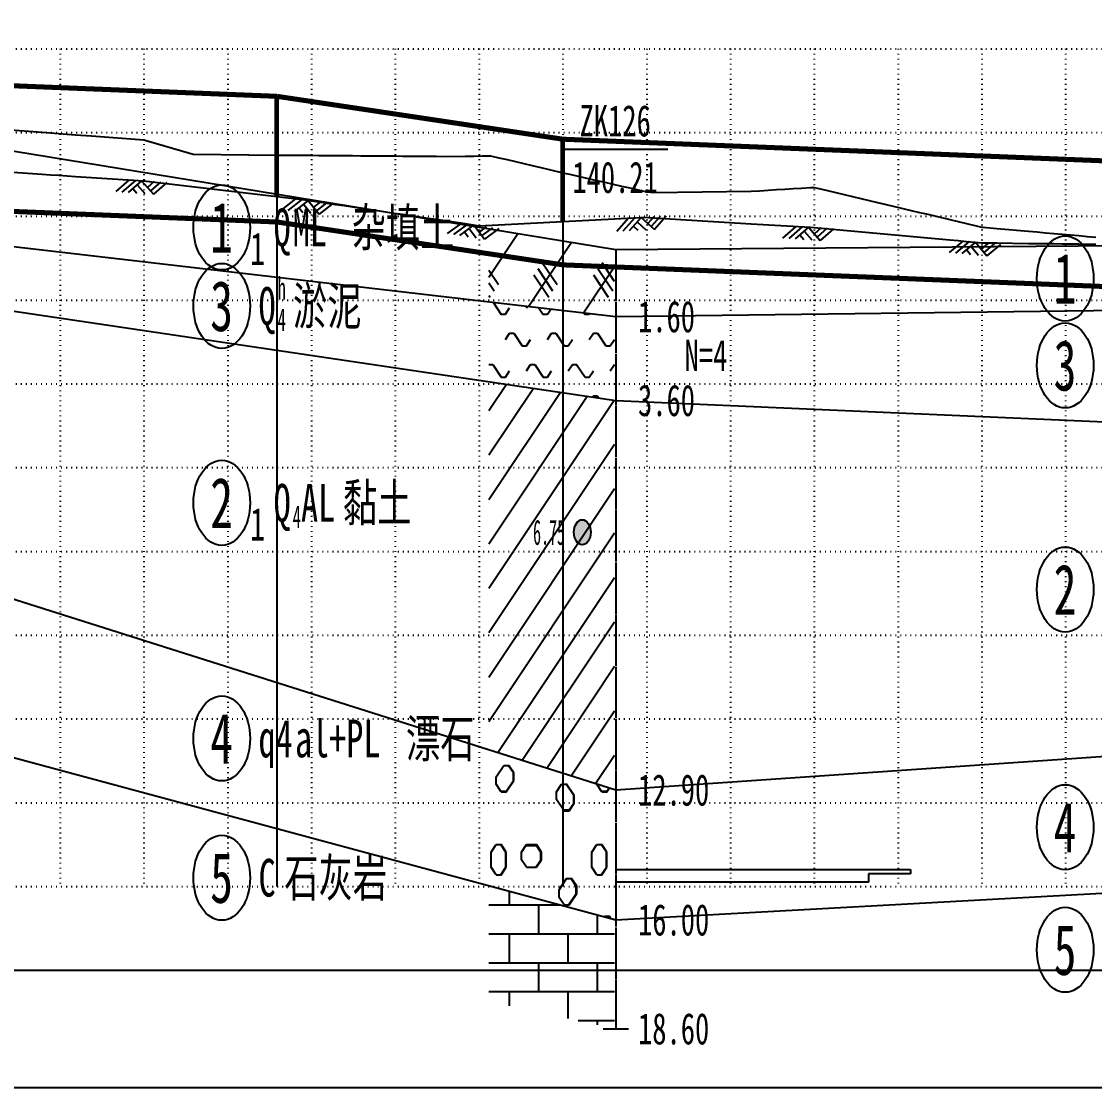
# Model space of a CAD drawing. Extents: x 529262 to 576451, y 2694391 to 2717535.
# Drawn here: x 571741.7 to 571869.7, y 2707111.4 to 2707238.6 of the extents above; entities that cross this region are included whole.
import ezdxf

# ---------------------------------------------------------------- set-up
doc = ezdxf.new("R2010")
doc.units = 0
doc.linetypes.add('DOT', pattern=[6.35, 0, -6.35])
doc.linetypes.add('sx', pattern=[10, 5, 0, 5, 0])
for name, color, linetype in [('GiCAD_PouMian', 7, 'Continuous'), ('GICAD_QUYANG', 7, 'Continuous'), ('GPSCOMMON', 7, 'Continuous'), ('地质-原位曲线', 7, 'Continuous'), ('地质-地层符号', 3, 'Continuous'), ('地质-地层线', 7, 'Continuous'), ('地质-地面线', 7, 'Continuous'), ('地质-填充花纹', 4, 'Continuous'), ('地质-文字', 7, 'Continuous'), ('地质-标贯', 7, 'Continuous'), ('地质-钻孔', 7, 'Continuous'), ('纵断_分栏线', 5, 'Continuous'), ('纵断_地面线', 3, 'Continuous'), ('纵断_标注', 2, 'Continuous'), ('纵断_标注_节点', 2, 'Continuous'), ('纵断_设计线', 1, 'Continuous'), ('纵断_高程网格', 8, 'DOT')]:
    doc.layers.add(name, color=color, linetype=linetype)
doc.layers.add('纵断雨水井', color=7, linetype='Continuous', lineweight=60)
doc.layers.add('纵断雨水管', color=152, linetype='Continuous', lineweight=60)
doc.styles.add('LZ_FONTS_FS', font='', dxfattribs={"width": 0.7})
doc.styles.add('地层编号', font='', dxfattribs={"width": 0.7, "height": 4})
doc.styles.add('层底标注', font='', dxfattribs={"width": 0.7, "height": 2.5})
doc.styles.add('岩土名称', font='', dxfattribs={"width": 0.7, "height": 3})
doc.styles.add('时代', font='', dxfattribs={"width": 0.7, "height": 3})
doc.styles.add('标贯动探', font='', dxfattribs={"width": 0.7, "height": 2.5})
doc.styles.add('钻孔标注', font='', dxfattribs={"width": 0.7, "height": 2.5})
doc.styles.get('LZ_FONTS_FS').set_extended_font_data('FangSong_GB2312')
doc.styles.get('地层编号').set_extended_font_data('FangSong_GB2312')
doc.styles.get('层底标注').set_extended_font_data('FangSong_GB2312')
doc.styles.get('岩土名称').set_extended_font_data('FangSong_GB2312')
doc.styles.get('时代').set_extended_font_data('FangSong_GB2312')
doc.styles.get('标贯动探').set_extended_font_data('FangSong_GB2312')
doc.styles.get('钻孔标注').set_extended_font_data('FangSong_GB2312')
doc.linetypes.add('bzhjcx', pattern='A,0.001,[2,XX1.shx,S=1,R=0,X=1,Y=0],-2', length=2.001)

# ---------------------------------------------------------------- blocks, each defined once
blk = doc.blocks.new('VSDesignLineBlock')
at = {"color": 0, "linetype": 'Continuous'}
for p, q in [((-1.5, 0), (-3, -1.5)), ((-0.75, 0), (-2.25, -1.5)), ((0, 0), (-1.5, -1.5)), ((0, 0), (1.5, -1.5)), ((1.5, 0), (0.75, -0.75)), ((2.25, 0), (1.125, -1.125)), ((3, 0), (1.5, -1.5)), ((-0.9797838651065831, -0.9797838651065831), (-0.4595677302149852, -1.5)), ((-0.5021806110835314, -0.5021806110835314), (0.4956387778329372, -1.5))]:
    blk.add_line(p, q, dxfattribs=at)
blk = doc.blocks.new('A$C08401F54')
at = {"layer": 'GiCAD_PouMian'}
h = blk.add_hatch(color=8, dxfattribs=at)
edge = h.paths.add_edge_path()
edge.add_arc((252.3144302368164, -45.38335164388036), 1, 0, 360)
at = {"layer": 'GICAD_QUYANG', "color": 8}
blk.add_circle((252.3144302368164, -45.38335164388036), 1, dxfattribs=at)
at = {"layer": '地质-原位曲线', "color": 8, "linetype": 'Continuous'}
for p, q in [((256.4644640493648, -72.21670719032136), (291.4644640493648, -72.21670719032136)), ((291.4644640493648, -72.55008121375886), (286.4644640493648, -72.54995914344636)), ((286.4644640493648, -72.54995914344636), (286.4644640493648, -72.88333316688386)), ((291.4644640493648, -72.21670719032136), (291.4644640493648, -72.55008121375886)), ((286.4644640493648, -73.21670719032136), (256.4644640493648, -73.21670719032136)), ((286.4644640493648, -72.88333316688386), (286.4644640493648, -73.21670719032136))]:
    blk.add_line(p, q, dxfattribs=at)
at = {"layer": '地质-地层符号', "color": 8, "linetype": 'Continuous'}
for centre in [(209.2907356880808, -21.12169394890475), (309.9473328255319, -25.18836341301608), (209.2907356880808, -27.37169394890475), (309.9473328255319, -32.10503111282992), (209.2907356880808, -43.03836027781176), (309.9473328255319, -49.93836442629504), (209.2907356880808, -61.78836027781176), (309.9473328255319, -68.85503133138036), (209.2907356880808, -72.87169456481934), (309.9473328255319, -78.60503196716309)]:
    blk.add_ellipse(centre, major_axis=(0, 3.383783783783784), ratio=1, dxfattribs=at)
at = {"layer": '地质-地层线', "color": 8}
for p, q in [((161.4994735717773, -20.86003621419286), (256.3144302368164, -28.2166850566864)), ((161.4994735717773, -25.52670319875097), (256.3144302368164, -34.88335132598877)), ((256.3144302368164, -28.2166850566864), (362.8126678466797, -27.32671101888036)), ((256.3144302368164, -34.88335132598877), (362.8126678466797, -37.99337704976415)), ((161.4994735717773, -45.86003621419286), (256.3144302368164, -65.88335037231445)), ((256.3144302368164, -65.88335037231445), (362.8126678466797, -60.99337895711278))]:
    blk.add_line(p, q, dxfattribs=at)
at = {"layer": '地质-地层线', "color": 8, "linetype": 'bzhjcx'}
for p, q in [((161.4994735717773, -59.19336954752612), (256.3144302368164, -76.21668497721362)), ((256.3144302368164, -76.21668497721362), (362.8126678466797, -72.32671101888036))]:
    blk.add_line(p, q, dxfattribs=at)
at = {"layer": '地质-地面线', "color": 8, "linetype": 'Continuous'}
for p, q in [((161.4994735717773, -12.52670542399096), (256.3144302368164, -22.88334910074877)), ((256.3144302368164, -22.88334910074877), (362.8126678466797, -22.32670847574877))]:
    blk.add_line(p, q, dxfattribs=at)
at = {"layer": '地质-填充花纹', "color": 8, "linetype": 'Continuous'}
for p, q in [((241.1644302308562, -25.083330378754), (244.6396486369156, -21.60811197269459)), ((245.9094602003138, -27.40936822116169), (251.0144017639834, -22.30442665749206)), ((242.3012031037731, -25.69655750583752), (241.1644302308562, -24.55978463292058)), ((248.8012031037727, -26.19655750583706), (247.0334361508062, -24.42879055287062)), ((249.3012031037729, -25.69655750583706), (247.5334361508064, -23.92879055287062)), ((252.4713908348303, -27.91850539851112), (256.1644302308562, -24.22546600248506)), ((255.9433387275037, -26.19655750583706), (254.1755717745373, -24.42879055287062)), ((256.1644302308559, -25.41764900918929), (254.6755717745375, -23.92879055287085)), ((241.8012031037729, -26.19655750583729), (241.1644302308559, -25.55978463292035)), ((248.3012031037729, -26.69655750583729), (246.5334361508064, -24.92879055287085)), ((255.4433387275037, -26.69655750583706), (253.6755717745373, -24.92879055287062)), ((241.3012031037729, -26.69655750583729), (241.1644302308557, -26.55978463292013)), ((241.6757384410871, -27.08087569872669), (242.6370415361603, -28.04217879379985)), ((242.6446398306148, -28.03457828407136), (243.1446398306148, -28.03457828407136)), ((243.1446885865489, -28.03453112451166), (243.6446887412733, -27.53453096978728)), ((245.6446887195802, -27.53453112451189), (245.779903841197, -27.39931600289515)), ((247.0962959205608, -27.50145425837241), (247.6370310625891, -28.04218940040073)), ((247.6446398306148, -28.03457828407136), (248.1446398306148, -28.03457828407136)), ((248.1446887195802, -28.03453112451189), (248.5638952308016, -27.61532461329057)), ((252.5168534000343, -27.92203281801812), (252.6370205890187, -28.04220000700252)), ((252.6446398306148, -28.03457828407136), (253.1446398306148, -28.03457828407136)), ((253.1446888526114, -28.03453112451211), (253.2038810035967, -27.97533897352673)), ((243.1446886530648, -30.03453119102733), (243.6446888077892, -29.53453103630295)), ((243.6446398306148, -29.53457828407136), (244.1446398306148, -29.53457828407136)), ((244.137041293227, -29.54217855086654), (245.1370416026759, -30.54217886031552)), ((248.1446887860955, -30.03453119102778), (248.6446889408198, -29.53453103630341)), ((248.6446398306148, -29.53457828407136), (249.1446398306148, -29.53457828407136)), ((249.1370308196558, -29.54218915746742), (250.1370311291048, -30.5421894669164)), ((253.144688919127, -30.03453119102733), (253.6446890738514, -29.53453103630295)), ((253.6446398306148, -29.53457828407136), (254.1446398306148, -29.53457828407136)), ((254.1370203460854, -29.54219976406921), (255.1370206555343, -30.54220007351819)), ((245.1446398306148, -30.53457828407136), (245.6446398306148, -30.53457828407136)), ((245.6446886530648, -30.53453119102733), (246.1446888077892, -30.03453103630295)), ((250.1446398306148, -30.53457828407136), (250.6446398306148, -30.53457828407136)), ((250.6446887860959, -30.53453119102755), (251.1446889408203, -30.03453103630318)), ((255.1446398306148, -30.53457828407136), (255.6446398306148, -30.53457828407136)), ((255.644688919127, -30.53453119102755), (256.1446890738514, -30.03453103630318)), ((241.1644302308559, -32.03457828407136), (241.6446398306148, -32.03457828407136)), ((241.6370518333129, -32.04216801078019), (242.6370521427618, -33.04216832022917)), ((245.64468871958, -32.53453125754322), (246.1446888743044, -32.03453110281885)), ((246.1446398306148, -32.03457828407136), (246.6446398306148, -32.03457828407136)), ((246.6370413597426, -32.04217861738221), (247.6370416691916, -33.04217892683118)), ((250.6446888526116, -32.53453125754277), (251.144689007336, -32.03453110281839)), ((251.1446398306148, -32.03457828407136), (251.6446398306148, -32.03457828407136)), ((251.6370308861715, -32.04218922398309), (252.6370311956205, -33.04218953343207)), ((255.6446889856427, -32.53453125754299), (256.1446891403671, -32.03453110281862)), ((256.1446398306148, -32.03457828407136), (256.1644302308559, -32.03457828407136)), ((242.6446398306148, -33.03457828407136), (243.1446398306148, -33.03457828407136)), ((243.1446885865494, -33.03453125754277), (243.6446887412737, -32.53453110281839)), ((247.6446398306148, -33.03457828407136), (248.1446398306148, -33.03457828407136)), ((248.1446887195805, -33.03453125754299), (248.6446888743048, -32.53453110281862)), ((252.6446398306148, -33.03457828407136), (253.1446398306148, -33.03457828407136)), ((253.1446888526116, -33.03453125754299), (253.644689007336, -32.53453110281862)), ((241.1644302308562, -35.68993209655218), (243.2593306639099, -33.5950316634985)), ((241.1644302308562, -39.22546600248506), (246.4773044557819, -33.91259177755933)), ((241.1644302308562, -42.76099990841772), (249.6952782476537, -34.23015189161993)), ((241.1644302308562, -46.29653381435037), (252.9132520395256, -34.54771200568098)), ((241.1644302308562, -49.83206772028325), (256.1312258313981, -34.86527211974135)), ((253.5669947789372, -34.61222546424847), (253.6446890738516, -34.53453116933406)), ((253.6446398306148, -34.53457828407136), (254.1446398306148, -34.53457828407136)), ((254.1370309526872, -34.54218929049875), (254.2771472840482, -34.68230562185977)), ((241.1644302308562, -53.36760162621613), (256.1644302308559, -38.36760162621613)), ((241.1644302308562, -56.90313553214855), (256.1644302308562, -41.90313553214878)), ((241.1644302308562, -60.43866943808143), (256.1644302308562, -45.43866943808143)), ((242.2297329037583, -62.90890067111218), (256.1644302308562, -48.97420334401431)), ((245.148807630989, -63.52535984981387), (256.1644302308562, -52.50973724994697)), ((248.0678823582202, -64.14181902851556), (256.1644302308559, -56.04527115588007)), ((250.9869570854514, -64.75827820721724), (256.1644302308562, -59.5808050618125)), ((253.9060318126824, -65.3747373859187), (256.1644302308562, -63.11633896774515)), ((242.0447272323051, -64.83449390484839), (242.9447273344399, -63.93449380271363)), ((242.9447126794116, -63.9345092976555), (243.5447127032535, -63.9345092976555)), ((244.0846967663529, -64.53452443994206), (243.4846967689737, -63.93452444256286)), ((244.1446967687368, -64.53452443994183), (243.5446967713576, -63.93452444256263)), ((242.0447126436488, -65.43450935726014), (242.0447126436488, -64.83450933341828)), ((244.0847127247112, -65.13450934533921), (244.0847127247112, -64.53450932149735)), ((244.1447127270953, -65.13450934533921), (244.1447127270953, -64.53450932149735)), ((242.6446967091326, -66.03452449954693), (242.0446967117534, -65.43452450216773)), ((243.1847272776049, -66.0344939525321), (244.0847273797397, -65.13449385039735)), ((243.2447272799889, -66.03449395253233), (244.1447273821236, -65.13449385039758)), ((249.244696866404, -66.0345244995467), (249.8446968637832, -65.4345245021675)), ((249.844712953593, -65.43450935726014), (250.4447129774348, -65.43450935726014)), ((251.2847294036692, -66.33455696767055), (250.3847293015344, -65.4345568655358)), ((251.3447294060529, -66.3345569676701), (250.4447293039182, -65.43455686553534)), ((254.6446970809804, -66.03452449954648), (254.0446970836012, -65.43452450216728)), ((254.044713120486, -65.43450935726014), (254.044713120486, -65.40402453102433)), ((255.1847276494525, -66.03449395253256), (255.5064937432444, -65.71272785874066)), ((255.2447276518371, -66.0344939525321), (255.5560320860391, -65.72318951833017)), ((242.6447126674907, -65.97450937871781), (243.2447126913326, -65.97450937871781)), ((242.6447126674907, -66.034509381102), (243.2447126913326, -66.034509381102)), ((249.2447129297511, -66.63450940494386), (249.2447129297511, -66.034509381102)), ((251.2847130108134, -66.93450941686478), (251.2847130108134, -66.33450939302293)), ((251.3447130131976, -66.93450941686478), (251.3447130131976, -66.33450939302293)), ((254.6447131443279, -65.97450937871781), (255.2447131681697, -65.97450937871781)), ((254.6447131443279, -66.034509381102), (255.2447131681697, -66.034509381102)), ((250.1447293583699, -67.5345570153545), (249.2447292562351, -66.63455691321974)), ((250.6846969236244, -67.53452455915135), (251.2846969210036, -66.93452456177215)), ((250.7446969260088, -67.53452455915112), (251.344696923388, -66.93452456177192)), ((250.1447129655139, -67.47450943832246), (250.7447129893558, -67.47450943832246)), ((250.1447129655139, -67.53450944070664), (250.7447129893558, -67.53450944070664)), ((241.4446966614489, -70.83452469028134), (242.0446966588281, -70.23452469290214)), ((241.444712619807, -72.03450961952058), (241.444712619807, -70.83450957183686)), ((242.0447126436488, -70.234509547995), (242.6447126674907, -70.234509547995)), ((243.1846967305901, -70.83452469028157), (242.5846967332109, -70.23452469290237)), ((243.2446967329743, -70.8345246902818), (242.6446967355951, -70.2345246929026)), ((243.1847126889484, -72.03450961952058), (243.1847126889484, -70.83450957183686)), ((243.2447126913326, -72.03450961952058), (243.2447126913326, -70.83450957183686)), ((245.0446966995112, -70.83452469028134), (245.6446966968904, -70.23452469290214)), ((245.0447127628581, -71.43450959567872), (245.0447127628581, -70.83450957183686)), ((245.6447127867, -70.234509547995), (246.8447128343837, -70.234509547995)), ((245.6447127867, -70.29450955037919), (246.8447128343837, -70.29450955037919)), ((247.384696792494, -70.83452469028134), (246.7846967951148, -70.23452469290214)), ((247.4446967948779, -70.83452469028111), (246.8446967974987, -70.23452469290191)), ((247.3847128558414, -71.43450959567872), (247.3847128558414, -70.83450957183686)), ((247.4447128582256, -71.43450959567872), (247.4447128582256, -70.83450957183686)), ((253.444697033297, -70.83452469028157), (254.0446970306762, -70.23452469290237)), ((253.4447130966441, -72.03450961952058), (253.4447130966441, -70.83450957183686)), ((254.044713120486, -70.234509547995), (254.6447131443279, -70.234509547995)), ((255.1846971024381, -70.83452469028134), (254.5846971050589, -70.23452469290214)), ((255.2446971048221, -70.83452469028111), (254.6446971074429, -70.23452469290191)), ((255.1847131657855, -72.03450961952058), (255.1847131657855, -70.83450957183686)), ((255.2447131681697, -72.03450961952058), (255.2447131681697, -70.83450957183686)), ((245.6446967233526, -72.03452473796506), (245.0446967259734, -71.43452474058586)), ((246.7846967686528, -72.03452473796483), (247.384696766032, -71.43452474058563)), ((246.844696771037, -72.03452473796506), (247.4446967684162, -71.43452474058586)), ((242.0446966852905, -72.63452476180714), (241.4446966879113, -72.03452476442794)), ((242.5846967067487, -72.63452476180669), (243.1846967041279, -72.03452476442749)), ((242.6446967091324, -72.63452476180714), (243.2446967065116, -72.03452476442794)), ((245.6447127867, -72.03450961952058), (246.8447128343837, -72.03450961952058)), ((254.0446970571384, -72.63452476180692), (253.4446970597592, -72.03452476442772)), ((254.5846970785965, -72.63452476180714), (255.1846970759757, -72.03452476442794)), ((254.6446970809807, -72.63452476180737), (255.2446970783599, -72.03452476442817)), ((242.0447126436488, -72.63450964336243), (242.6447126674907, -72.63450964336243)), ((249.5447272132071, -73.83449436961928), (250.4447273153419, -72.93449426748452)), ((250.3847129750507, -72.93450965528336), (250.9847129988925, -72.93450965528336)), ((250.4447129774348, -72.93450965528336), (251.0447130012767, -72.93450965528336)), ((251.5846969593867, -73.53452469258059), (250.9846969620075, -72.93452469520139)), ((251.6446969617709, -73.53452469258059), (251.0446969643917, -72.93452469520139)), ((254.044713120486, -72.63450964336243), (254.6447131443279, -72.63450964336243)), ((243.6446398306148, -75.03457828407113), (243.6446398306148, -73.9419189898731)), ((249.5447129416721, -74.43450971488801), (249.5447129416721, -73.83450969104615)), ((250.6847272585069, -75.03449441730277), (251.5847273606416, -74.13449431516801)), ((250.7447272608911, -75.03449441730277), (251.6447273630258, -74.13449431516801)), ((251.5847130227344, -74.13450970296708), (251.5847130227344, -73.53450967912522)), ((251.6447130251186, -74.13450970296708), (251.6447130251186, -73.53450967912522)), ((241.1644302308559, -75.03457828407159), (249.7304369279541, -75.03457828407159)), ((247.1446398306148, -77.33457828407154), (247.1446398306148, -75.03457828407159)), ((250.1446969021667, -75.03452475218569), (249.5446969047875, -74.43452475480649)), ((250.1447129655139, -75.03450973872987), (250.7447129893558, -75.03450973872987)), ((254.1446398306148, -77.33457828407154), (254.1446398306148, -75.82711535866133)), ((254.9139776737786, -75.96524420707101), (254.9447274941563, -75.93449438669336)), ((254.9447131562488, -75.93450977449265), (255.5447131800906, -75.93450977449265)), ((255.6470307179595, -76.09685839154872), (255.4846971408217, -75.9345248144109)), ((255.7201606524311, -76.10998832363612), (255.5446971432057, -75.93452481441068)), ((241.1644302308559, -77.33457828407154), (256.1644302308559, -77.33457828407154)), ((243.6446398306148, -79.63457828407104), (243.6446398306148, -77.33457828407109)), ((250.6446398306148, -79.6345782840715), (250.6446398306148, -77.33457828407154)), ((241.1644302308559, -79.6345782840715), (256.1644302308559, -79.6345782840715)), ((247.1446398306148, -81.93457828407145), (247.1446398306148, -79.6345782840715)), ((254.1446398306148, -81.93457828407145), (254.1446398306148, -79.6345782840715)), ((241.1644302308559, -81.93457828407145), (256.1644302308559, -81.93457828407145)), ((243.6446398306148, -83.05400858068856), (243.6446398306148, -81.934578284071)), ((250.6446398306148, -84.06471277805508), (250.6446398306148, -81.93457828407145)), ((251.8211052546353, -84.2345782840714), (256.1644302308559, -84.2345782840714)), ((254.1446398306148, -84.57006487673834), (254.1446398306148, -84.2345782840714))]:
    blk.add_line(p, q, dxfattribs=at)
at = {"layer": '地质-钻孔', "color": 8, "linetype": 'Continuous'}
for p, q in [((250.1252306509273, -14.88333316688386), (262.5036486196773, -14.88333316688386)), ((254.8144302368164, -84.88335291544604), (257.8144302368164, -84.88335291544604))]:
    blk.add_line(p, q, dxfattribs=at)
at = {"layer": '地质-钻孔', "color": 8, "linetype": 'sx'}
blk.add_line((256.3144302368164, -22.88335164388036), (256.3144302368164, -84.88335291544604), dxfattribs=at)
at = {"layer": 'GICAD_QUYANG', "color": 8, "linetype": 'Continuous', "style": 'LZ_FONTS_FS', "width": 0.699999988079071}
blk.add_text('6.75', height=2, dxfattribs=at).set_placement((246.4398356982058, -46.38335165388025))
at = {"layer": '地质-地层符号', "color": 8, "linetype": 'Continuous'}
for s, height, style, p in [('1', 4, '地层编号', (207.9069519042969, -23.12169394890475)), ('Q', 3, '时代', (215.4734383907833, -22.62169394890475)), ('ML', 3, '时代', (217.7491140694392, -22.62169394890475)), ('杂填土', 3, '岩土名称', (224.7761412945308, -22.62169394890475)), ('1', 2.6, '地层编号', (212.6745194718644, -24.12169394890475)), ('1', 4, '地层编号', (308.563549041748, -27.18836341301608)), ('3', 4, '地层编号', (207.9069519042969, -29.37169394890475)), ('淤泥', 3, '岩土名称', (217.7880329415605, -28.87169394890475)), ('Q', 3, '时代', (213.6745194718644, -28.87169394890475)), ('3', 4, '地层编号', (308.563549041748, -34.10503111282992)), ('2', 4, '地层编号', (207.9069519042969, -45.03836027781176)), ('Q', 3, '时代', (215.4734383907833, -44.53836027781176)), ('AL', 3, '时代', (218.7454383937634, -44.53836027781176)), ('黏土', 3, '岩土名称', (223.7383033123531, -44.53836027781176)), ('1', 2.6, '地层编号', (212.6745194718644, -46.03836027781176)), ('2', 4, '地层编号', (308.563549041748, -51.93836442629504)), ('4', 4, '地层编号', (207.9069519042969, -63.78836027781176)), ('q4', 3, '时代', (213.6745194718644, -63.28836027781176)), ('al+PL', 3, '时代', (218.0258708261961, -63.28836027781176)), ('漂石', 3, '岩土名称', (231.2799252793595, -63.28836027781176)), ('4', 4, '地层编号', (308.563549041748, -70.85503133138036)), ('5', 4, '地层编号', (207.9069519042969, -74.87169456481934)), ('C', 3, '时代', (213.6745194718644, -74.37169456481934)), ('石灰岩', 3, '岩土名称', (216.7501951978013, -74.37169456481934)), ('5', 4, '地层编号', (308.563549041748, -80.60503196716309))]:
    blk.add_text(s, height=height, dxfattribs=dict(at, style=style)).set_placement(p)
at = {"layer": '地质-地层符号', "color": 8, "linetype": 'Continuous', "style": '时代', "width": 0.8}
for s, p in [('h', (215.9501951475402, -26.87169394890475)), ('4', (215.9501951475402, -29.37169394890475)), ('4', (217.749114066459, -45.03836027781176))]:
    blk.add_text(s, height=1.8, dxfattribs=at).set_placement(p)
at = {"layer": '地质-文字', "color": 8, "linetype": 'Continuous', "style": '层底标注'}
for s, p in [('1.60', (258.9644302427769, -29.4666850566864)), ('3.60', (258.9644302427769, -36.13335132598877)), ('12.90', (258.9644302427769, -67.13335037231445)), ('16.00', (258.9644302427769, -77.46668497721362)), ('18.60', (258.9644302427769, -86.13335291544604))]:
    blk.add_text(s, height=2.5, dxfattribs=at).set_placement(p)
at = {"layer": '地质-标贯', "color": 8, "linetype": 'Continuous', "style": '标贯动探'}
blk.add_text('N=4', height=2.5, dxfattribs=at).set_placement((264.5144300460815, -32.55001783370972))
at = {"layer": '地质-钻孔', "color": 8, "linetype": 'Continuous', "style": '钻孔标注'}
for s, p in [('ZK126', (251.990105912492, -13.88334910074877)), ('140.21', (251.1252410476272, -18.38334910074877))]:
    blk.add_text(s, height=2.5, dxfattribs=at).set_placement(p)

msp = doc.modelspace()

# ---------------------------------------------------------------- linework, layer by layer
for p in [(571772.1458755183, 2707229.675896768), (571806.2693094314, 2707224.555896768)]:
    msp.add_point(p)
at = {"layer": '纵断_分栏线'}
for p, q in [((571556.2693094312, 2707125.360896768), (573725.2192240072, 2707125.360896768)), ((571556.2693094312, 2707111.360896768), (573725.2192240072, 2707111.360896768))]:
    msp.add_line(p, q, dxfattribs=at)
at = {"layer": '纵断_地面线'}
msp.add_lwpolyline([(571736.5193094312, 2707225.945896768), (571744.1043094314, 2707225.385896768), (571745.104309431, 2707225.310896768), (571746.1043094313, 2707225.235896768), (571747.1043094312, 2707225.160896768), (571748.104309431, 2707225.085896768), (571749.996309431, 2707224.945896768), (571756.2693094311, 2707224.480896768), (571762.1313094313, 2707222.750896768), (571772.1458755183, 2707222.671017216), (571773.1458755182, 2707222.663040879), (571774.1458755181, 2707222.655064542), (571775.1458755182, 2707222.647088205), (571776.1458755181, 2707222.639111868), (571777.1458755181, 2707222.631135531), (571778.1458755186, 2707222.623159194), (571779.1458755184, 2707222.615182857), (571780.1458755181, 2707222.607206521), (571781.1458755183, 2707222.599230184), (571782.1458755183, 2707222.591253847), (571783.1458755184, 2707222.58327751), (571784.1458755184, 2707222.575301173), (571785.1458755182, 2707222.567324836), (571786.1458755181, 2707222.559348499), (571787.1458755183, 2707222.551372163), (571788.1458755182, 2707222.543395826), (571789.1458755183, 2707222.535419489), (571790.1458755182, 2707222.527443152), (571791.1458755182, 2707222.519466815), (571792.2201175983, 2707222.510896768), (571794.592309431, 2707222.530896768), (571794.6202152487, 2707222.531354091), (571795.6202152488, 2707222.54774216), (571796.6202152487, 2707222.564130229), (571797.6202152487, 2707222.580518299), (571797.6433094309, 2707222.580896768), (571798.6202152487, 2707222.350996605), (571799.6202152489, 2707222.115661571), (571800.6202152485, 2707221.880326537), (571801.6202152485, 2707221.644991504), (571802.6202152484, 2707221.40965647), (571803.6202152487, 2707221.174321437), (571804.6202152484, 2707220.938986403), (571806.2693094314, 2707220.550896768), (571807.2693094312, 2707220.324396768), (571808.2693094314, 2707220.097896768), (571809.2693094314, 2707219.871396768), (571810.2693094314, 2707219.644896768), (571811.2693094315, 2707219.418396768), (571812.2693094313, 2707219.191896768), (571813.2693094313, 2707218.965396768), (571814.2693094313, 2707218.738896768), (571815.2693094315, 2707218.512396768), (571816.2693094311, 2707218.285896768), (571816.4718979767, 2707218.258729722), (571817.0523094314, 2707218.180896768), (571828.7498382999, 2707218.350896768), (571829.7498382998, 2707218.412317174), (571830.7498383, 2707218.473766532), (571831.7498382997, 2707218.535215889), (571832.7498382999, 2707218.596665246), (571833.7498382997, 2707218.658114604), (571834.7498383, 2707218.719563961), (571835.8293094314, 2707218.785896768), (571836.2693094311, 2707218.810896768), (571836.8293094314, 2707218.677843928), (571837.8293094313, 2707218.440249571), (571838.8293094314, 2707218.202655214), (571839.8293094311, 2707217.965060857), (571840.8293094313, 2707217.727466499), (571841.8293094314, 2707217.489872142), (571842.8293094313, 2707217.252277785), (571843.8293094314, 2707217.014683428), (571844.8293094314, 2707216.777089071), (571845.8293094315, 2707216.539494714), (571846.8293094315, 2707216.301900357), (571847.8293094311, 2707216.064306), (571848.8293094313, 2707215.826711643), (571849.8293094314, 2707215.589117285), (571850.829309431, 2707215.351522928), (571852.4310860201, 2707214.970896768), (571853.4310860201, 2707214.735896768), (571854.43108602, 2707214.495896768), (571855.4310860201, 2707214.260896768), (571856.2693094313, 2707214.060896768), (571856.4310860198, 2707214.045896768), (571858.061309431, 2707213.905896768), (571861.8522988624, 2707213.570896768), (571862.8522988622, 2707213.485896768), (571863.8522988622, 2707213.395896768), (571864.8522988623, 2707213.310896768), (571865.8522988625, 2707213.220896768), (571866.8522988625, 2707213.135896768), (571867.8522988625, 2707213.045896768), (571868.8522988621, 2707212.960896768), (571869.8522988623, 2707212.870896768)], dxfattribs=at)
at = {"layer": '纵断_标注'}
for p, q in [((571772.1458755183, 2707217.698492828), (571772.1458755183, 2707135.360896768)), ((571806.2693094314, 2707214.733396768), (571806.2693094314, 2707135.360896768))]:
    msp.add_line(p, q, dxfattribs=at)
at = {"layer": '纵断_标注_节点'}
for p in [(571772.1458755183, 2707217.698492828), (571806.2693094314, 2707214.733396768)]:
    msp.add_point(p, dxfattribs=at)
at = {"layer": '纵断_设计线'}
msp.add_lwpolyline([(571736.5195751266, 2707220.894191533), (571744.1046045684, 2707220.387890818), (571745.1046045687, 2707220.321140818), (571746.1046045686, 2707220.254390818), (571747.1046045686, 2707220.187640818), (571748.1046045684, 2707220.120890818), (571749.9963716461, 2707219.994615365), (571756.2693094311, 2707219.575896768), (571772.1458755183, 2707217.698492828), (571773.1458755182, 2707217.580242828), (571774.1458755181, 2707217.461992828), (571775.1458755182, 2707217.343742828), (571776.1458755181, 2707217.225492828), (571776.2693094311, 2707217.210896768), (571777.1458755181, 2707217.080288421), (571778.1458755186, 2707216.931288421), (571779.1458755184, 2707216.782288421), (571780.1458755181, 2707216.633288421), (571781.1458755183, 2707216.484288421), (571782.1458755183, 2707216.335288421), (571783.1458755184, 2707216.186288421), (571784.1458755184, 2707216.037288421), (571785.1458755182, 2707215.888288421), (571786.1458755181, 2707215.739288421), (571787.1458755183, 2707215.590288421), (571788.1458755182, 2707215.441288421), (571789.1458755183, 2707215.292288421), (571790.1458755182, 2707215.143288421), (571791.1458755182, 2707214.994288421), (571792.2201175983, 2707214.834226351), (571794.6202152487, 2707214.476611801), (571796.2693094311, 2707214.230896768), (571806.2693094314, 2707214.733396768), (571816.2693094311, 2707215.235896768), (571816.4718979767, 2707215.223538867), (571828.7498382999, 2707214.474584507), (571835.8294386442, 2707214.042728886), (571836.2693094311, 2707214.015896768), (571852.4310860201, 2707212.541134655), (571853.4310860201, 2707212.449884654), (571854.43108602, 2707212.358634654), (571855.4310860201, 2707212.267384654), (571856.2693094313, 2707212.190896768), (571856.4310860198, 2707212.188995893), (571858.0617250745, 2707212.169835884), (571861.8522988624, 2707212.125296642), (571862.8522988622, 2707212.113546642), (571863.8522988622, 2707212.101796642), (571864.8522988623, 2707212.090046642), (571865.8522988625, 2707212.078296642), (571866.8522988625, 2707212.066546642), (571867.8522988625, 2707212.054796642), (571868.8522988621, 2707212.043046642), (571869.8522988623, 2707212.031296642)], dxfattribs=at)
at = {"layer": '纵断_高程网格', "ltscale": 0.0787}
for p, q in [((571556.2693094312, 2707235.360896768), (573725.2192240072, 2707235.360896768)), ((571746.2693094312, 2707235.360896768), (571746.2693094312, 2707135.360896768)), ((571756.2693094312, 2707235.360896768), (571756.2693094312, 2707135.360896768)), ((571766.2693094312, 2707235.360896768), (571766.2693094312, 2707135.360896768)), ((571776.2693094312, 2707235.360896768), (571776.2693094312, 2707135.360896768)), ((571786.2693094312, 2707235.360896768), (571786.2693094312, 2707135.360896768)), ((571796.2693094312, 2707235.360896768), (571796.2693094312, 2707135.360896768)), ((571806.2693094312, 2707235.360896768), (571806.2693094312, 2707135.360896768)), ((571816.2693094312, 2707235.360896768), (571816.2693094312, 2707135.360896768)), ((571826.2693094312, 2707235.360896768), (571826.2693094312, 2707135.360896768)), ((571836.2693094312, 2707235.360896768), (571836.2693094312, 2707135.360896768)), ((571846.2693094312, 2707235.360896768), (571846.2693094312, 2707135.360896768)), ((571856.2693094312, 2707235.360896768), (571856.2693094312, 2707135.360896768)), ((571866.2693094312, 2707235.360896768), (571866.2693094312, 2707135.360896768)), ((571556.2693094312, 2707225.360896768), (573725.2192240072, 2707225.360896768)), ((571556.2693094312, 2707215.360896768), (573725.2192240072, 2707215.360896768)), ((571556.2693094312, 2707205.360896768), (573725.2192240072, 2707205.360896768)), ((571556.2693094312, 2707195.360896768), (573725.2192240072, 2707195.360896768)), ((571556.2693094312, 2707185.360896768), (573725.2192240072, 2707185.360896768)), ((571556.2693094312, 2707175.360896768), (573725.2192240072, 2707175.360896768)), ((571556.2693094312, 2707165.360896768), (573725.2192240072, 2707165.360896768)), ((571556.2693094312, 2707155.360896768), (573725.2192240072, 2707155.360896768)), ((571556.2693094312, 2707145.360896768), (573725.2192240072, 2707145.360896768)), ((571556.2693094312, 2707135.360896768), (573725.2192240072, 2707135.360896768))]:
    msp.add_line(p, q, dxfattribs=at)
at = {"layer": '纵断雨水井'}
for points in [[(571772.1458755183, 2707217.698492828), (571772.1458755183, 2707229.675896768)], [(571772.1458755183, 2707217.698492828), (571772.1458755183, 2707229.675834124)], [(571806.2693094314, 2707214.733396768), (571806.2693094314, 2707224.557381681)], [(571806.2693094314, 2707214.733396768), (571806.2693094314, 2707224.555896768)]]:
    msp.add_lwpolyline(points, dxfattribs=at)
at = {"layer": '纵断雨水管', "const_width": 0.6}
for points in [[(571556.2693094312, 2707238.310896768), (571772.1458755183, 2707229.675834124)], [(571772.1458755183, 2707229.675896768), (571806.2693094314, 2707224.557381681)], [(571806.2693094314, 2707224.555896768), (572097.5653688901, 2707212.90405439)], [(571556.2693094312, 2707223.310896768), (571772.1458755183, 2707214.675834124)], [(571772.1458755183, 2707214.675896768), (571806.2693094314, 2707209.557381681)], [(571806.2693094314, 2707209.555896768), (572097.5653688901, 2707197.90405439)]]:
    msp.add_lwpolyline(points, dxfattribs=at)

# ---------------------------------------------------------------- block references
at = {"layer": 'GPSCOMMON', "yscale": 1.5}
msp.add_blockref('A$C08401F54', (571556.2693094312, 2707245.710896768), dxfattribs=at)
at = {"layer": '纵断_标注'}
for p, rotation in [((571755.9958450736, 2707219.594150514), 356.1811716683356), ((571775.8587517958, 2707217.259445208), 353.2560911957707), ((571815.6106963439, 2707215.20280146), 2.876693271758799), ((571795.6420250004, 2707214.324362149), 351.5252775830446), ((571835.5739823538, 2707214.05831172), 356.5092828125099), ((571855.4928229154, 2707212.261751163), 354.7861991415118)]:
    msp.add_blockref('VSDesignLineBlock', p, dxfattribs=dict(at, rotation=rotation))

doc.saveas('drawing.dxf')
